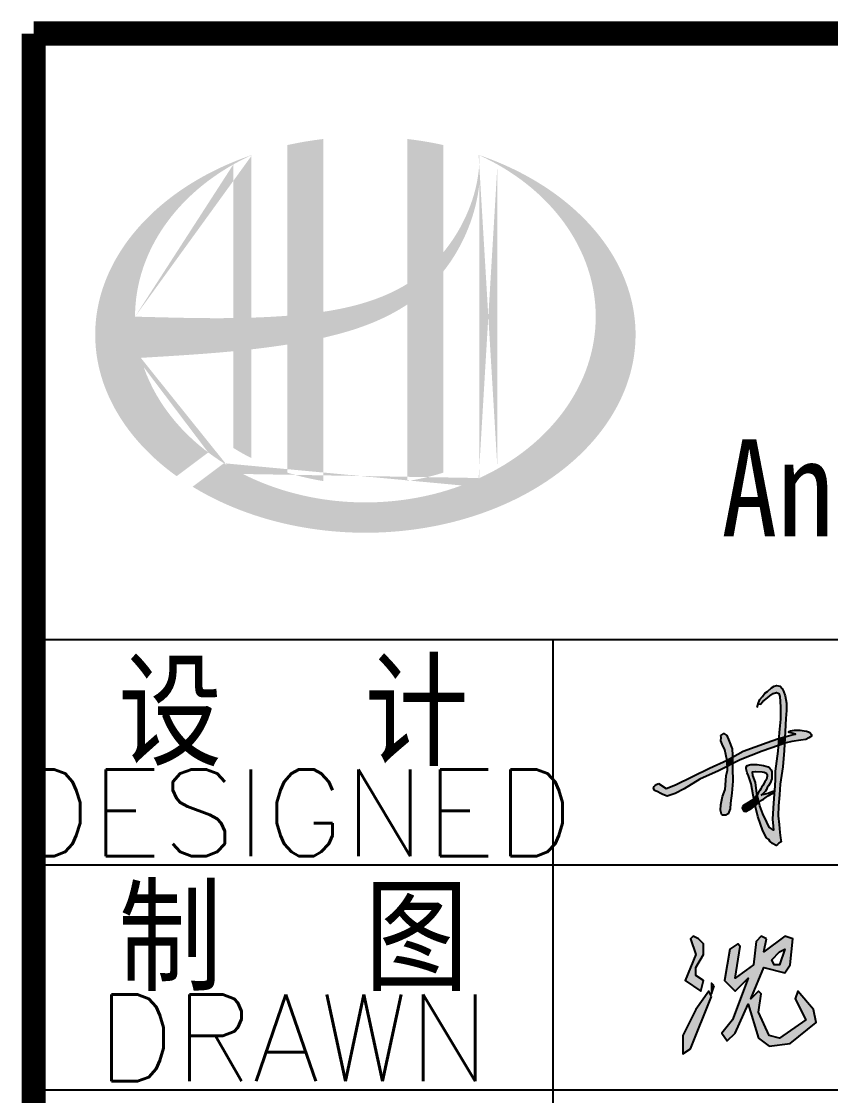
# Model space of a CAD drawing. Header units: millimetres. Extents: x 866309 to 879639, y 39442 to 44891.
# Drawn here: x 872890.74 to 872914.1, y 39487.96 to 39518.98 of the extents above; entities that cross this region are included whole.
import ezdxf
from ezdxf.enums import TextEntityAlignment as Align

# ---------------------------------------------------------------- set-up
doc = ezdxf.new("R2010")
doc.units = ezdxf.units.MM
doc.header["$LTSCALE"] = 1000
doc.header["$MEASUREMENT"] = 0
doc.layers.add('HATCH', color=8, linetype='Continuous')
doc.styles.add('ECEC_TQ', font='txt_l.shx', dxfattribs={"bigfont": 'hztxt_l.shx'})
doc.styles.add('ECEC_TQ_S', font='')
doc.styles.get('ECEC_TQ_S').set_extended_font_data('SimSun')

msp = doc.modelspace()

# ---------------------------------------------------------------- hatches: boundary and pattern name
h = msp.add_hatch(color=256)
edge = h.paths.add_edge_path()
edge.add_spline(control_points=[(872899.456, 39509.844), (872899.517, 39509.857), (872899.578, 39509.872), (872900.069, 39509.991), (872900.495, 39510.12), (872901.245, 39510.432), (872901.574, 39510.601), (872901.882, 39510.807)], knot_values=[61.629012, 61.629012, 61.629012, 61.629012, 63.330431, 63.330431, 75.353634, 75.353634, 85.398649, 85.398649, 85.398649, 85.398649], degree=3, periodic=0)
edge.add_line((872901.882, 39510.807), (872901.882, 39505.705))
edge.add_spline(control_points=[(872901.882, 39505.705), (872902.054, 39505.732), (872902.224, 39505.766), (872902.572, 39505.846), (872902.749, 39505.895), (872902.922, 39505.949)], knot_values=[4.908456, 4.908456, 4.908456, 4.908456, 4.992821, 4.992821, 5.083034, 5.083034, 5.083034, 5.083034], degree=3, periodic=0)
edge.add_line((872902.922, 39505.949), (872902.922, 39511.764))
edge.add_spline(control_points=[(872902.922, 39511.764), (872903.009, 39511.873), (872903.091, 39511.986), (872903.352, 39512.383), (872903.508, 39512.683), (872903.801, 39513.41), (872903.913, 39513.848), (872903.96, 39514.301), (872903.961, 39514.314), (872903.962, 39514.327)], knot_values=[97.991744, 97.991744, 97.991744, 97.991744, 101.64219, 101.64219, 110.337975, 110.337975, 121.934322, 121.934322, 122.270691, 122.270691, 122.270691, 122.270691], degree=3, periodic=0)
edge.add_line((872903.962, 39514.327), (872903.962, 39515.031))
edge.add_spline(control_points=[(872903.962, 39515.031), (872903.962, 39514.955), (872903.958, 39514.878), (872903.952, 39514.801)], knot_values=[126.194075, 126.194075, 126.194075, 126.194075, 128.396762, 128.396762, 128.396762, 128.396762], degree=3, periodic=0)
edge.add_spline(control_points=[(872903.952, 39514.801), (872903.948, 39514.739), (872903.941, 39514.677), (872903.934, 39514.615)], knot_values=[124.417049, 124.417049, 124.417049, 124.417049, 126.194075, 126.194075, 126.194075, 126.194075], degree=3, periodic=0)
edge.add_spline(control_points=[(872903.934, 39514.615), (872903.922, 39514.524), (872903.908, 39514.432), (872903.89, 39514.341)], knot_values=[121.80529, 121.80529, 121.80529, 121.80529, 124.417049, 124.417049, 124.417049, 124.417049], degree=3, periodic=0)
edge.add_spline(control_points=[(872903.89, 39514.341), (872903.866, 39514.22), (872903.836, 39514.099), (872903.802, 39513.978)], knot_values=[118.31574, 118.31574, 118.31574, 118.31574, 121.80529, 121.80529, 121.80529, 121.80529], degree=3, periodic=0)
edge.add_spline(control_points=[(872903.802, 39513.978), (872903.767, 39513.857), (872903.726, 39513.737), (872903.681, 39513.618)], knot_values=[114.795988, 114.795988, 114.795988, 114.795988, 118.31574, 118.31574, 118.31574, 118.31574], degree=3, periodic=0)
edge.add_spline(control_points=[(872903.681, 39513.618), (872903.636, 39513.502), (872903.586, 39513.386), (872903.532, 39513.273)], knot_values=[111.329641, 111.329641, 111.329641, 111.329641, 114.795988, 114.795988, 114.795988, 114.795988], degree=3, periodic=0)
edge.add_spline(control_points=[(872903.532, 39513.273), (872903.476, 39513.157), (872903.416, 39513.044), (872903.352, 39512.933)], knot_values=[107.79529, 107.79529, 107.79529, 107.79529, 111.329641, 111.329641, 111.329641, 111.329641], degree=3, periodic=0)
edge.add_spline(control_points=[(872903.352, 39512.933), (872903.289, 39512.825), (872903.221, 39512.719), (872903.15, 39512.617)], knot_values=[104.343579, 104.343579, 104.343579, 104.343579, 107.79529, 107.79529, 107.79529, 107.79529], degree=3, periodic=0)
edge.add_spline(control_points=[(872903.15, 39512.617), (872903.078, 39512.513), (872903.002, 39512.412), (872902.922, 39512.315)], knot_values=[100.8507, 100.8507, 100.8507, 100.8507, 104.343579, 104.343579, 104.343579, 104.343579], degree=3, periodic=0)
edge.add_line((872902.922, 39512.315), (872902.922, 39515.408))
edge.add_spline(control_points=[(872902.922, 39515.408), (872902.582, 39515.484), (872902.234, 39515.542), (872901.882, 39515.583)], knot_values=[4.423999, 4.423999, 4.423999, 4.423999, 4.558741, 4.558741, 4.558741, 4.558741], degree=3, periodic=0)
edge.add_line((872901.882, 39515.583), (872901.882, 39511.402))
edge.add_spline(control_points=[(872901.882, 39511.402), (872901.163, 39510.957), (872900.321, 39510.724), (872899.456, 39510.594)], knot_values=[63.246215, 63.246215, 63.246215, 63.246215, 87.689124, 87.689124, 87.689124, 87.689124], degree=3, periodic=0)
edge.add_line((872899.456, 39510.594), (872899.456, 39515.583))
edge.add_spline(control_points=[(872899.456, 39515.583), (872899.104, 39515.542), (872898.756, 39515.484), (872898.416, 39515.408)], knot_values=[4.866038, 4.866038, 4.866038, 4.866038, 5.000777, 5.000777, 5.000777, 5.000777], degree=3, periodic=0)
edge.add_line((872898.416, 39515.408), (872898.416, 39510.48))
edge.add_spline(control_points=[(872898.416, 39510.48), (872898.399, 39510.478), (872898.05, 39510.452), (872897.703, 39510.435), (872897.376, 39510.424)], knot_values=[43.657356, 43.657356, 43.657356, 43.657356, 44.134253, 53.497092, 53.497092, 53.497092, 53.497092], degree=3, periodic=0)
edge.add_line((872897.376, 39510.424), (872897.376, 39515.116))
edge.add_spline(control_points=[(872897.376, 39515.116), (872897.205, 39515.057), (872897.038, 39514.994), (872896.874, 39514.927)], knot_values=[5.14157, 5.14157, 5.14157, 5.14157, 5.212921, 5.212921, 5.212921, 5.212921], degree=3, periodic=0)
edge.add_spline(control_points=[(872896.874, 39514.927), (872896.805, 39514.898), (872896.736, 39514.869), (872896.414, 39514.728), (872896.169, 39514.605), (872895.934, 39514.473)], knot_values=[5.212921, 5.212921, 5.212921, 5.212921, 5.24296, 5.24296, 5.355623, 5.355623, 5.355623, 5.355623], degree=3, periodic=0)
edge.add_spline(control_points=[(872895.934, 39514.473), (872895.785, 39514.389), (872895.641, 39514.302), (872895.501, 39514.211)], knot_values=[5.355623, 5.355623, 5.355623, 5.355623, 5.426974, 5.426974, 5.426974, 5.426974], degree=3, periodic=0)
edge.add_spline(control_points=[(872895.501, 39514.211), (872895.427, 39514.163), (872895.354, 39514.114), (872895.219, 39514.019), (872895.156, 39513.973), (872895.095, 39513.927)], knot_values=[5.426974, 5.426974, 5.426974, 5.426974, 5.464765, 5.464765, 5.498325, 5.498325, 5.498325, 5.498325], degree=3, periodic=0)
edge.add_spline(control_points=[(872895.095, 39513.927), (872894.834, 39513.732), (872894.594, 39513.523), (872894.375, 39513.303)], knot_values=[5.498325, 5.498325, 5.498325, 5.498325, 5.641027, 5.641027, 5.641027, 5.641027], degree=3, periodic=0)
edge.add_spline(control_points=[(872894.375, 39513.303), (872894.305, 39513.233), (872894.237, 39513.162), (872894.033, 39512.936), (872893.904, 39512.778), (872893.786, 39512.616)], knot_values=[5.641027, 5.641027, 5.641027, 5.641027, 5.686569, 5.686569, 5.783729, 5.783729, 5.783729, 5.783729], degree=3, periodic=0)
edge.add_spline(control_points=[(872893.786, 39512.616), (872893.635, 39512.408), (872893.502, 39512.194), (872893.371, 39511.945), (872893.354, 39511.913), (872893.339, 39511.881)], knot_values=[5.783729, 5.783729, 5.783729, 5.783729, 5.908374, 5.908374, 5.92643, 5.92643, 5.92643, 5.92643], degree=3, periodic=0)
edge.add_spline(control_points=[(872893.339, 39511.881), (872893.214, 39511.63), (872893.114, 39511.374), (872893.038, 39511.114)], knot_values=[5.92643, 5.92643, 5.92643, 5.92643, 6.069132, 6.069132, 6.069132, 6.069132], degree=3, periodic=0)
edge.add_spline(control_points=[(872893.038, 39511.114), (872893.006, 39511.003), (872892.979, 39510.892), (872892.925, 39510.63), (872892.902, 39510.48), (872892.888, 39510.329)], knot_values=[6.069132, 6.069132, 6.069132, 6.069132, 6.130179, 6.130179, 6.211834, 6.211834, 6.211834, 6.211834], degree=3, periodic=0)
edge.add_spline(control_points=[(872892.888, 39510.329), (872892.875, 39510.197), (872892.869, 39510.065), (872892.869, 39509.933)], knot_values=[6.211834, 6.211834, 6.211834, 6.211834, 6.283185, 6.283185, 6.283185, 6.283185], degree=3, periodic=0)
edge.add_spline(control_points=[(872892.869, 39509.933), (872892.869, 39509.84), (872892.872, 39509.747), (872892.879, 39509.653)], knot_values=[6.283185, 6.283185, 6.283185, 6.283185, 6.333655, 6.333655, 6.333655, 6.333655], degree=3, periodic=0)
edge.add_spline(control_points=[(872892.879, 39509.653), (872892.891, 39509.467), (872892.916, 39509.281), (872892.954, 39509.096)], knot_values=[6.333655, 6.333655, 6.333655, 6.333655, 6.434594, 6.434594, 6.434594, 6.434594], degree=3, periodic=0)
edge.add_spline(control_points=[(872892.954, 39509.096), (872892.956, 39509.084), (872892.959, 39509.071), (872892.998, 39508.886), (872893.046, 39508.715), (872893.104, 39508.544)], knot_values=[6.434594, 6.434594, 6.434594, 6.434594, 6.441278, 6.441278, 6.535532, 6.535532, 6.535532, 6.535532], degree=3, periodic=0)
edge.add_spline(control_points=[(872893.104, 39508.544), (872893.167, 39508.362), (872893.242, 39508.182), (872893.33, 39508.004)], knot_values=[6.535532, 6.535532, 6.535532, 6.535532, 6.636471, 6.636471, 6.636471, 6.636471], degree=3, periodic=0)
edge.add_spline(control_points=[(872893.33, 39508.004), (872893.352, 39507.959), (872893.374, 39507.914), (872893.468, 39507.738), (872893.545, 39507.608), (872893.629, 39507.479)], knot_values=[6.636471, 6.636471, 6.636471, 6.636471, 6.661894, 6.661894, 6.73741, 6.73741, 6.73741, 6.73741], degree=3, periodic=0)
edge.add_spline(control_points=[(872893.629, 39507.479), (872893.74, 39507.307), (872893.864, 39507.139), (872893.999, 39506.976)], knot_values=[6.73741, 6.73741, 6.73741, 6.73741, 6.838349, 6.838349, 6.838349, 6.838349], degree=3, periodic=0)
edge.add_spline(control_points=[(872893.999, 39506.976), (872894.059, 39506.904), (872894.12, 39506.833), (872894.265, 39506.674), (872894.351, 39506.586), (872894.439, 39506.499)], knot_values=[6.838349, 6.838349, 6.838349, 6.838349, 6.88251, 6.88251, 6.939288, 6.939288, 6.939288, 6.939288], degree=3, periodic=0)
edge.add_spline(control_points=[(872894.439, 39506.499), (872894.597, 39506.345), (872894.766, 39506.197), (872894.945, 39506.055)], knot_values=[6.939288, 6.939288, 6.939288, 6.939288, 7.040227, 7.040227, 7.040227, 7.040227], degree=3, periodic=0)
edge.add_spline(control_points=[(872894.945, 39506.055), (872895.034, 39505.984), (872895.126, 39505.915), (872895.221, 39505.847)], knot_values=[7.040227, 7.040227, 7.040227, 7.040227, 7.090696, 7.090696, 7.090696, 7.090696], degree=3, periodic=0)
edge.add_line((872895.221, 39505.847), (872896.132, 39506.531))
edge.add_ellipse((872900.669, 39510.453), major_axis=(6.65, 0), ratio=0.806676, start_angle=192.819, end_angle=226.9853, ccw=False)
edge.add_spline(control_points=[(872894.185, 39509.263), (872894.425, 39509.278), (872894.666, 39509.292), (872895.553, 39509.348), (872896.201, 39509.391), (872896.856, 39509.454)], knot_values=[11.398263, 11.398263, 11.398263, 11.398263, 18.40729, 18.40729, 37.18094, 37.18094, 37.18094, 37.18094], degree=3, periodic=0)
edge.add_line((872896.856, 39509.454), (872896.856, 39506.663))
edge.add_spline(control_points=[(872896.856, 39506.663), (872896.891, 39506.641), (872896.927, 39506.619), (872897.097, 39506.517), (872897.234, 39506.441), (872897.376, 39506.37)], knot_values=[4.049945, 4.049945, 4.049945, 4.049945, 4.072021, 4.072021, 4.153257, 4.153257, 4.153257, 4.153257], degree=3, periodic=0)
edge.add_line((872897.376, 39506.37), (872897.376, 39509.509))
edge.add_spline(control_points=[(872897.376, 39509.509), (872897.698, 39509.545), (872898.021, 39509.588), (872898.37, 39509.641), (872898.393, 39509.645), (872898.416, 39509.649)], knot_values=[42.135009, 42.135009, 42.135009, 42.135009, 51.307228, 51.307228, 51.948574, 51.948574, 51.948574, 51.948574], degree=3, periodic=0)
edge.add_line((872898.416, 39509.649), (872898.416, 39505.949))
edge.add_spline(control_points=[(872898.416, 39505.949), (872898.752, 39505.844), (872899.101, 39505.762), (872899.456, 39505.705)], knot_values=[4.34174, 4.34174, 4.34174, 4.34174, 4.516316, 4.516316, 4.516316, 4.516316], degree=3, periodic=0)
edge.add_line((872899.456, 39505.705), (872899.456, 39509.844))
edge = h.paths.add_edge_path(flags=16)
edge.add_ellipse((872900.669, 39510.453), major_axis=(6.65, 0), ratio=0.806676, start_angle=124.9875, end_angle=179.999, ccw=False)
edge.add_line((872896.856, 39514.848), (872896.856, 39510.412))
edge.add_spline(control_points=[(872896.856, 39510.412), (872895.902, 39510.399), (872894.963, 39510.43), (872894.019, 39510.453)], knot_values=[11.27373, 11.27373, 11.27373, 11.27373, 38.687513, 38.687513, 38.687513, 38.687513], degree=3, periodic=0)
edge = h.paths.add_edge_path()
edge.add_spline(control_points=[(872895.681, 39505.542), (872895.991, 39505.352), (872896.323, 39505.179), (872897.169, 39504.807), (872897.702, 39504.629), (872898.809, 39504.363), (872899.384, 39504.276), (872900.545, 39504.198), (872901.132, 39504.207), (872902.287, 39504.322), (872902.856, 39504.427), (872903.946, 39504.728), (872904.468, 39504.923), (872905.437, 39505.392), (872905.884, 39505.666), (872906.684, 39506.275), (872907.036, 39506.611), (872907.629, 39507.325), (872907.87, 39507.704), (872908.234, 39508.485), (872908.357, 39508.888), (872908.483, 39509.7), (872908.485, 39510.109), (872908.371, 39510.924), (872908.253, 39511.329), (872907.897, 39512.117), (872907.659, 39512.499), (872907.07, 39513.22), (872906.72, 39513.56), (872905.922, 39514.176), (872905.475, 39514.453), (872904.663, 39514.851), (872904.319, 39514.993), (872903.962, 39515.116)], knot_values=[0.886421, 0.886421, 0.886421, 0.886421, 1.040557, 1.040557, 1.261172, 1.261172, 1.481788, 1.481788, 1.702404, 1.702404, 1.92302, 1.92302, 2.143636, 2.143636, 2.364252, 2.364252, 2.584868, 2.584868, 2.805484, 2.805484, 3.026099, 3.026099, 3.246715, 3.246715, 3.46852, 3.46852, 3.690325, 3.690325, 3.91213, 3.91213, 4.133935, 4.133935, 4.283209, 4.283209, 4.283209, 4.283209], degree=3, periodic=0)
edge.add_line((872903.962, 39515.116), (872903.962, 39515.115))
edge.add_spline(control_points=[(872903.962, 39515.114), (872903.963, 39515.086), (872903.963, 39515.059), (872903.962, 39515.031)], knot_values=[128.396762, 128.396762, 128.396762, 128.396762, 129.192193, 129.192193, 129.192193, 129.192193], degree=3, periodic=0)
edge.add_line((872903.962, 39515.031), (872903.962, 39505.793))
edge.add_ellipse((872900.669, 39510.453), major_axis=(6.65, 0), ratio=0.806676, start_angle=232.1054, end_angle=299.6833, ccw=False)
edge.add_line((872896.584, 39506.22), (872895.681, 39505.542))
edge = h.paths.add_edge_path(flags=16)
edge.add_ellipse((872900.669, 39510.453), major_axis=(6.65, 0), ratio=0.806676, start_angle=304.9875, end_angle=415.0121, ccw=False)
edge.add_line((872904.482, 39506.058), (872904.482, 39514.848))
at = {"linetype": 'Continuous'}
h = msp.add_hatch(color=256, dxfattribs=at)
h.paths.add_polyline_path([(872910.207, 39491.43), (872910.207, 39491.657), (872910.434, 39492.035), (872910.434, 39492.337), (872910.282, 39492.489), (872910.131, 39492.564), (872910.055, 39492.489), (872910.207, 39492.035), (872909.904, 39491.279), (872910.358, 39490.976), (872910.434, 39491.279)])
h.paths.add_polyline_path([(872910.736, 39491.127), (872910.66, 39491.203), (872910.66, 39490.901)])
h.paths.add_polyline_path([(872910.66, 39490.825), (872910.585, 39490.976), (872910.207, 39490.447), (872909.829, 39489.691), (872909.829, 39489.161), (872910.055, 39489.312)])
h.paths.add_polyline_path([(872912.173, 39491.657), (872912.778, 39491.506), (872912.929, 39491.732), (872913.005, 39492.489), (872912.778, 39492.564), (872912.173, 39492.111), (872912.249, 39492.489), (872912.097, 39492.564), (872911.946, 39492.413), (872911.87, 39491.732), (872911.341, 39491.354), (872911.492, 39492.262), (872911.417, 39492.337), (872911.19, 39492.186), (872911.039, 39491.279), (872911.341, 39490.976), (872911.719, 39491.354), (872911.265, 39490.144), (872910.963, 39489.766), (872911.114, 39489.539), (872911.341, 39489.766), (872911.719, 39490.598), (872912.022, 39489.615), (872912.324, 39489.388), (872912.929, 39489.464), (872913.685, 39490.069), (872913.61, 39490.447), (872913.156, 39490.976), (872913.08, 39490.749), (872913.383, 39490.144), (872912.627, 39489.615), (872912.324, 39489.691), (872912.022, 39490.371), (872912.097, 39490.901), (872912.022, 39490.976), (872911.795, 39490.749)])
h.paths.add_polyline_path([(872912.4, 39491.884), (872912.627, 39492.111), (872912.778, 39492.186), (872912.627, 39491.732), (872912.475, 39491.732)], flags=16)
at = {"layer": 'HATCH'}
for points in [[(872912.808, 39498.846), (872912.829, 39499.081), (872912.827, 39499.287), (872912.787, 39499.506), (872912.744, 39499.642), (872912.704, 39499.712), (872912.648, 39499.781), (872912.535, 39499.803), (872912.471, 39499.784), (872912.397, 39499.739), (872912.282, 39499.632), (872912.204, 39499.581), (872912.132, 39499.488), (872912.057, 39499.399), (872912.014, 39499.303), (872912.006, 39499.268), (872912.08, 39499.261), (872912.144, 39499.335), (872912.275, 39499.446), (872912.343, 39499.507), (872912.444, 39499.574), (872912.542, 39499.601), (872912.609, 39499.574), (872912.636, 39499.487), (872912.65, 39499.187), (872912.656, 39498.826), (872912.613, 39498.448), (872912.6, 39498.267), (872912.778, 39498.318), (872912.784, 39498.477)], [(872913.471, 39498.29), (872913.545, 39498.342), (872913.547, 39498.385), (872913.504, 39498.443), (872913.458, 39498.465), (872913.401, 39498.48), (872913.333, 39498.496), (872913.217, 39498.509), (872913.137, 39498.513), (872913.06, 39498.513), (872913.001, 39498.502), (872912.939, 39498.49), (872912.891, 39498.469), (872912.895, 39498.445), (872912.947, 39498.432), (872913.015, 39498.416), (872913.085, 39498.401), (872913.023, 39498.383), (872912.881, 39498.348), (872912.778, 39498.318), (872912.771, 39498.134), (872912.817, 39498.15), (872912.98, 39498.183), (872913.238, 39498.226), (872913.38, 39498.243)], [(872911.258, 39497.971), (872911.174, 39498.193), (872911.104, 39498.359), (872911.016, 39498.416), (872910.934, 39498.36), (872910.94, 39498.296), (872910.928, 39498.208), (872910.971, 39498.109), (872911.046, 39497.945), (872911.075, 39497.811), (872911.111, 39497.647), (872911.27, 39497.736), (872911.271, 39497.786)], [(872912.12, 39497.908), (872912.587, 39498.07), (872912.6, 39498.267), (872912.571, 39498.259), (872912.264, 39498.158), (872911.575, 39497.904), (872911.27, 39497.736), (872911.267, 39497.541), (872911.49, 39497.652)], [(872912.778, 39498.318), (872912.6, 39498.267), (872912.587, 39498.07), (872912.771, 39498.134)], [(872912.058, 39496.324), (872912.033, 39496.429), (872911.957, 39496.364), (872911.925, 39496.336), (872911.925, 39496.334), (872912, 39496.016), (872912.144, 39495.604), (872912.253, 39495.405), (872912.316, 39495.351), (872912.341, 39495.311), (872912.419, 39495.242), (872912.528, 39495.186), (872912.567, 39495.212), (872912.601, 39495.244), (872912.674, 39495.289), (872912.652, 39495.399), (872912.635, 39495.559), (872912.616, 39495.787), (872912.588, 39496.04), (872912.591, 39496.325), (872912.62, 39496.647), (872912.648, 39496.956), (872912.717, 39497.45), (872912.763, 39497.926), (872912.771, 39498.134), (872912.587, 39498.07), (872912.576, 39497.908), (872912.501, 39497.331), (872912.495, 39497.087), (872912.485, 39496.905), (872912.464, 39496.54), (872912.444, 39496.261), (872912.421, 39495.94), (872912.441, 39495.739), (872912.454, 39495.621), (872912.327, 39495.711), (872912.262, 39495.852), (872912.142, 39496.1)], [(872910.326, 39497.093), (872910.859, 39497.338), (872911.12, 39497.468), (872911.116, 39497.624), (872911.111, 39497.647), (872910.599, 39497.415), (872909.619, 39496.931), (872909.351, 39496.829), (872909.127, 39496.967), (872909.074, 39496.944), (872909.039, 39496.917), (872909.004, 39496.882), (872908.986, 39496.845), (872909.01, 39496.792), (872909.049, 39496.761), (872909.115, 39496.734), (872909.175, 39496.695), (872909.252, 39496.651), (872909.386, 39496.604), (872909.497, 39496.641), (872909.616, 39496.684), (872909.87, 39496.816)], [(872911.27, 39497.736), (872911.111, 39497.647), (872911.116, 39497.624), (872911.12, 39497.468), (872911.267, 39497.541)], [(872911.28, 39497.041), (872911.265, 39497.416), (872911.267, 39497.541), (872911.12, 39497.468), (872911.122, 39497.353), (872911.084, 39497.195), (872911.059, 39496.797), (872910.98, 39496.592), (872910.928, 39496.36), (872910.919, 39496.202), (872910.953, 39496.089), (872910.985, 39496.058), (872911.071, 39496.058), (872911.145, 39496.094), (872911.201, 39496.238), (872911.206, 39496.407), (872911.247, 39496.691)], [(872912.333, 39497.428), (872912.296, 39497.452), (872912.225, 39497.469), (872912.161, 39497.489), (872912.103, 39497.502), (872912.039, 39497.512), (872911.979, 39497.519), (872911.881, 39497.519), (872911.797, 39497.519), (872911.692, 39497.489), (872911.665, 39497.448), (872911.665, 39497.398), (872911.695, 39497.283), (872911.726, 39497.189), (872911.803, 39496.963), (872911.861, 39496.633), (872911.886, 39496.517), (872911.983, 39496.642), (872911.973, 39496.685), (872911.927, 39496.996), (872911.853, 39497.207), (872911.844, 39497.307), (872911.936, 39497.322), (872912.127, 39497.305), (872912.181, 39497.298), (872912.223, 39497.278), (872912.253, 39497.263), (872912.264, 39497.229), (872912.264, 39497.185), (872912.247, 39497.092), (872912.199, 39497.018), (872912.142, 39496.918), (872912.103, 39496.853), (872912.081, 39496.816), (872912.053, 39496.772), (872912.021, 39496.712), (872911.983, 39496.642), (872912.033, 39496.429), (872912.088, 39496.477), (872912.159, 39496.524), (872912.24, 39496.574), (872912.301, 39496.62), (872912.392, 39496.67), (872912.473, 39496.707), (872912.477, 39496.763), (872912.44, 39496.752), (872912.338, 39496.713), (872912.294, 39496.696), (872912.183, 39496.665), (872912.119, 39496.651), (872912.147, 39496.673), (872912.218, 39496.754), (872912.245, 39496.798), (872912.272, 39496.852), (872912.309, 39496.906), (872912.356, 39496.983), (872912.4, 39497.108), (872912.407, 39497.192), (872912.407, 39497.256), (872912.404, 39497.307), (872912.387, 39497.371)], [(872911.983, 39496.642), (872911.886, 39496.517), (872911.925, 39496.336), (872911.957, 39496.364), (872912.033, 39496.429)], [(872911.925, 39496.336), (872911.886, 39496.517), (872911.729, 39496.422), (872911.581, 39496.338), (872911.553, 39496.292), (872911.544, 39496.255), (872911.59, 39496.177), (872911.651, 39496.166), (872911.76, 39496.225), (872911.833, 39496.27), (872911.894, 39496.309)]]:
    msp.add_hatch(color=256, dxfattribs=at).paths.add_polyline_path(points)

# ---------------------------------------------------------------- linework, layer by layer
for p, q in [((872891.091, 39501.127), (873001.091, 39501.127)), ((872906.091, 39468.627), (872906.091, 39501.127)), ((872891.091, 39494.627), (872946.091, 39494.627)), ((872891.091, 39488.127), (872946.091, 39488.127))]:
    msp.add_line(p, q)
at = {"const_width": 0.7}
for points in [[(873071.091, 39518.627), (872891.091, 39518.627)], [(872891.091, 39518.627), (872891.091, 39458.627)]]:
    msp.add_lwpolyline(points, dxfattribs=at)
for points in [[(872911.982, 39499.17), (872912.014, 39499.303), (872912.057, 39499.399), (872912.132, 39499.488), (872912.204, 39499.581), (872912.282, 39499.632), (872912.397, 39499.739), (872912.471, 39499.784), (872912.535, 39499.803), (872912.648, 39499.781), (872912.704, 39499.712), (872912.744, 39499.642), (872912.787, 39499.506), (872912.827, 39499.287), (872912.829, 39499.081), (872912.808, 39498.846), (872912.784, 39498.477), (872912.763, 39497.926), (872912.717, 39497.45), (872912.648, 39496.956), (872912.62, 39496.647), (872912.591, 39496.325), (872912.588, 39496.04), (872912.616, 39495.787), (872912.635, 39495.559), (872912.652, 39495.399), (872912.674, 39495.289), (872912.601, 39495.244), (872912.567, 39495.212), (872912.528, 39495.186), (872912.419, 39495.242), (872912.341, 39495.311), (872912.316, 39495.351), (872912.253, 39495.405), (872912.144, 39495.604), (872912, 39496.016), (872911.925, 39496.334), (872911.861, 39496.633), (872911.803, 39496.963), (872911.726, 39497.189), (872911.695, 39497.283), (872911.665, 39497.398), (872911.665, 39497.448), (872911.692, 39497.489), (872911.692, 39497.489), (872911.797, 39497.519), (872911.881, 39497.519), (872911.881, 39497.519), (872911.979, 39497.519), (872912.039, 39497.512), (872912.103, 39497.502), (872912.161, 39497.489), (872912.225, 39497.469), (872912.296, 39497.452), (872912.333, 39497.428), (872912.387, 39497.371), (872912.404, 39497.307), (872912.407, 39497.256), (872912.407, 39497.192), (872912.4, 39497.108), (872912.356, 39496.983), (872912.309, 39496.906), (872912.272, 39496.852), (872912.245, 39496.798), (872912.218, 39496.754), (872912.218, 39496.754), (872912.147, 39496.673), (872912.09, 39496.63)], [(872912.006, 39499.268), (872912.08, 39499.261), (872912.08, 39499.261), (872912.144, 39499.335), (872912.275, 39499.446), (872912.343, 39499.507), (872912.444, 39499.574), (872912.542, 39499.601), (872912.542, 39499.601), (872912.609, 39499.574), (872912.636, 39499.487), (872912.65, 39499.187), (872912.656, 39498.826), (872912.613, 39498.448), (872912.576, 39497.908), (872912.501, 39497.331), (872912.495, 39497.087), (872912.485, 39496.905), (872912.464, 39496.54), (872912.444, 39496.261), (872912.421, 39495.94), (872912.441, 39495.739), (872912.454, 39495.621), (872912.454, 39495.621), (872912.327, 39495.711), (872912.262, 39495.852), (872912.142, 39496.1), (872912.058, 39496.324), (872911.973, 39496.685), (872911.927, 39496.996), (872911.853, 39497.207), (872911.844, 39497.307), (872911.844, 39497.307), (872911.936, 39497.322), (872912.127, 39497.305), (872912.127, 39497.305), (872912.181, 39497.298), (872912.223, 39497.278), (872912.253, 39497.263), (872912.264, 39497.229), (872912.264, 39497.185), (872912.247, 39497.092), (872912.199, 39497.018), (872912.142, 39496.918), (872912.103, 39496.853), (872912.081, 39496.816), (872912.053, 39496.772), (872912.021, 39496.712), (872911.983, 39496.642), (872911.886, 39496.517), (872911.729, 39496.422), (872911.581, 39496.338), (872911.553, 39496.292), (872911.544, 39496.255), (872911.59, 39496.177), (872911.651, 39496.166), (872911.76, 39496.225), (872911.833, 39496.27), (872911.894, 39496.309), (872911.957, 39496.364), (872912.088, 39496.477), (872912.159, 39496.524), (872912.24, 39496.574), (872912.301, 39496.62), (872912.392, 39496.67), (872912.473, 39496.707)], [(872909.127, 39496.967), (872909.351, 39496.829), (872909.619, 39496.931), (872910.599, 39497.415), (872911.111, 39497.647), (872911.575, 39497.904), (872912.264, 39498.158), (872912.571, 39498.259), (872912.881, 39498.348), (872913.023, 39498.383), (872913.085, 39498.401), (872913.015, 39498.416), (872912.947, 39498.432), (872912.895, 39498.445), (872912.895, 39498.445), (872912.891, 39498.469), (872912.939, 39498.49), (872913.001, 39498.502), (872913.06, 39498.513), (872913.137, 39498.513), (872913.217, 39498.509), (872913.333, 39498.496), (872913.401, 39498.48), (872913.458, 39498.465), (872913.504, 39498.443), (872913.547, 39498.385), (872913.545, 39498.342), (872913.471, 39498.29), (872913.38, 39498.243), (872913.238, 39498.226), (872912.98, 39498.183), (872912.817, 39498.15), (872912.12, 39497.908), (872911.49, 39497.652), (872910.859, 39497.338), (872910.326, 39497.093), (872909.87, 39496.816), (872909.616, 39496.684), (872909.497, 39496.641), (872909.386, 39496.604), (872909.252, 39496.651), (872909.175, 39496.695), (872909.115, 39496.734), (872909.049, 39496.761), (872909.01, 39496.792), (872908.986, 39496.845), (872909.004, 39496.882), (872909.039, 39496.917), (872909.074, 39496.944), (872909.127, 39496.967)], [(872910.934, 39498.36), (872911.016, 39498.416), (872911.104, 39498.359), (872911.174, 39498.193), (872911.258, 39497.971), (872911.271, 39497.786), (872911.265, 39497.416), (872911.28, 39497.041), (872911.247, 39496.691), (872911.206, 39496.407), (872911.201, 39496.238), (872911.145, 39496.094), (872911.071, 39496.058), (872910.985, 39496.058), (872910.953, 39496.089), (872910.919, 39496.202), (872910.928, 39496.36), (872910.98, 39496.592), (872911.059, 39496.797), (872911.084, 39497.195), (872911.122, 39497.353), (872911.116, 39497.624), (872911.075, 39497.811), (872911.046, 39497.945), (872910.971, 39498.109), (872910.928, 39498.208), (872910.94, 39498.296), (872910.934, 39498.36)], [(872912.119, 39496.651), (872912.119, 39496.651), (872912.183, 39496.665), (872912.294, 39496.696), (872912.338, 39496.713), (872912.44, 39496.752), (872912.477, 39496.763)]]:
    msp.add_lwpolyline(points)
at = {"linetype": 'Continuous', "elevation": 2318108.623}
for points in [[(872910.282, 39492.489), (872910.131, 39492.564), (872910.055, 39492.489), (872910.207, 39492.035), (872909.904, 39491.279), (872910.358, 39490.976), (872910.434, 39491.279), (872910.207, 39491.43), (872910.207, 39491.657), (872910.434, 39492.035), (872910.434, 39492.337), (872910.282, 39492.489)], [(872912.249, 39492.489), (872912.097, 39492.564), (872911.946, 39492.413), (872911.87, 39491.732), (872911.341, 39491.354), (872911.492, 39492.262), (872911.417, 39492.337), (872911.19, 39492.186), (872911.039, 39491.279), (872911.341, 39490.976), (872911.719, 39491.354), (872911.265, 39490.144), (872910.963, 39489.766), (872911.114, 39489.539), (872911.341, 39489.766), (872911.719, 39490.598), (872912.022, 39489.615), (872912.324, 39489.388), (872912.929, 39489.464), (872913.685, 39490.069), (872913.61, 39490.447), (872913.156, 39490.976), (872913.08, 39490.749), (872913.383, 39490.144), (872912.627, 39489.615), (872912.324, 39489.691), (872912.022, 39490.371), (872912.097, 39490.901), (872912.022, 39490.976), (872911.795, 39490.749), (872912.173, 39491.657), (872912.778, 39491.506), (872912.929, 39491.732), (872913.005, 39492.489), (872912.778, 39492.564), (872912.173, 39492.111), (872912.249, 39492.489)], [(872912.627, 39492.111), (872912.778, 39492.186), (872912.627, 39491.732), (872912.475, 39491.732), (872912.4, 39491.884), (872912.627, 39492.111)], [(872910.736, 39491.127), (872910.66, 39491.203), (872910.66, 39490.901), (872910.736, 39491.127)], [(872910.66, 39490.825), (872910.585, 39490.976), (872910.207, 39490.447), (872909.829, 39489.691), (872909.829, 39489.161), (872910.055, 39489.312), (872910.66, 39490.825)]]:
    msp.add_lwpolyline(points, dxfattribs=at)

# ---------------------------------------------------------------- texts
at = {"style": 'ECEC_TQ_S', "width": 0.85}
msp.add_text('Anhui Huadong Chemical & Medical Engineering Co.,Ltd', height=2.8, dxfattribs=at).set_placement((872953.04, 39505.127), align=Align.MIDDLE)
at = {"style": 'ECEC_TQ'}
for s, height, p in [('设  计', 3, (872898.591, 39499.127)), ('DESIGNED', 2.5, (872898.591, 39496.127)), ('制  图', 3, (872898.591, 39492.627)), ('DRAWN', 2.5, (872898.591, 39489.627))]:
    msp.add_text(s, height=height, dxfattribs=at).set_placement(p, align=Align.MIDDLE)

doc.saveas('drawing.dxf')
